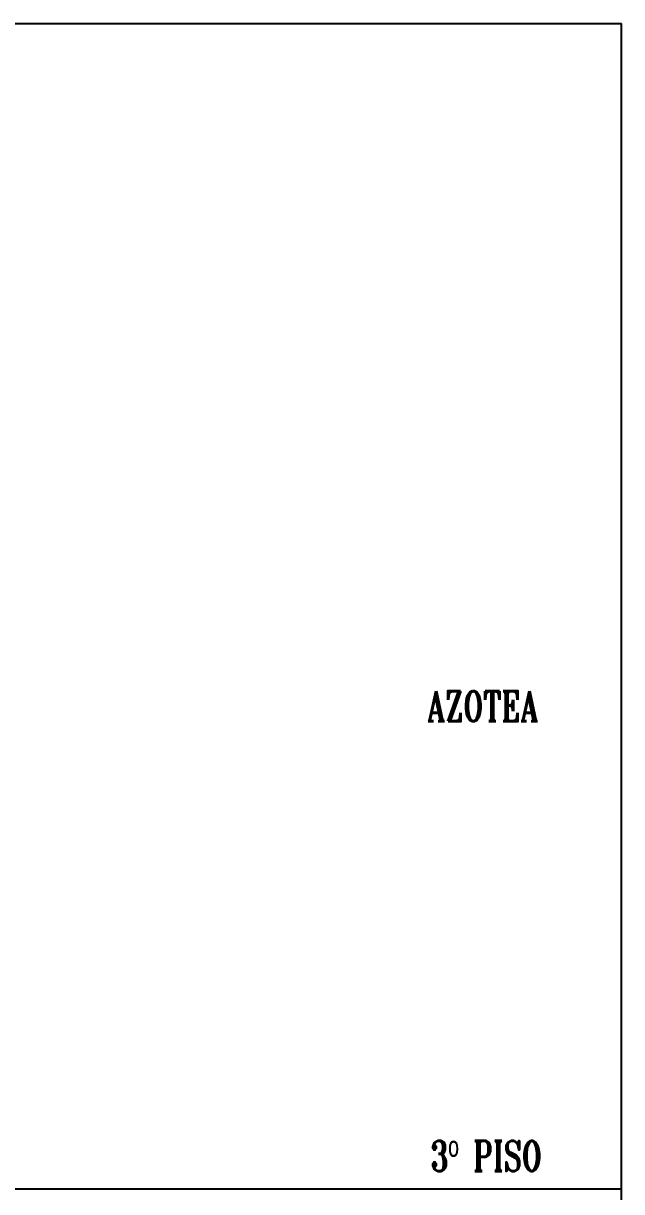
# Model space of a CAD drawing. Extents: x 2998 to 3854, y 1175 to 1727.
# Drawn here: x 3779.6 to 3854.1, y 1544.6 to 1690 of the extents above; entities that cross this region are included whole.
import ezdxf
from ezdxf.enums import TextEntityAlignment as Align

# ---------------------------------------------------------------- set-up
doc = ezdxf.new("R2010")
doc.units = 0
doc.styles.add('OCJ-ESQUEMAS UNIFILARES-CORREGIDOS IDO-REV.br$0$ROMANT', font='ROMANT.shx', dxfattribs={"width": 0.7})

msp = doc.modelspace()

# ---------------------------------------------------------------- linework, layer by layer
for p, q in [((3033.12, 1690.05), (3854.06, 1690.05)), ((3854.06, 1262.4), (3854.06, 1690.05)), ((3181.41, 1544.95), (3854.06, 1544.95))]:
    msp.add_line(p, q)

# ---------------------------------------------------------------- texts
at = {"style": 'OCJ-ESQUEMAS UNIFILARES-CORREGIDOS IDO-REV.br$0$ROMANT', "width": 0.7}
for s, p in [('AZOTEA', (3836.78, 1603.16)), ('3º PISO', (3837.19, 1547.16))]:
    msp.add_text(s, height=3.75, dxfattribs=at).set_placement(p, align=Align.CENTER)

doc.saveas('drawing.dxf')
